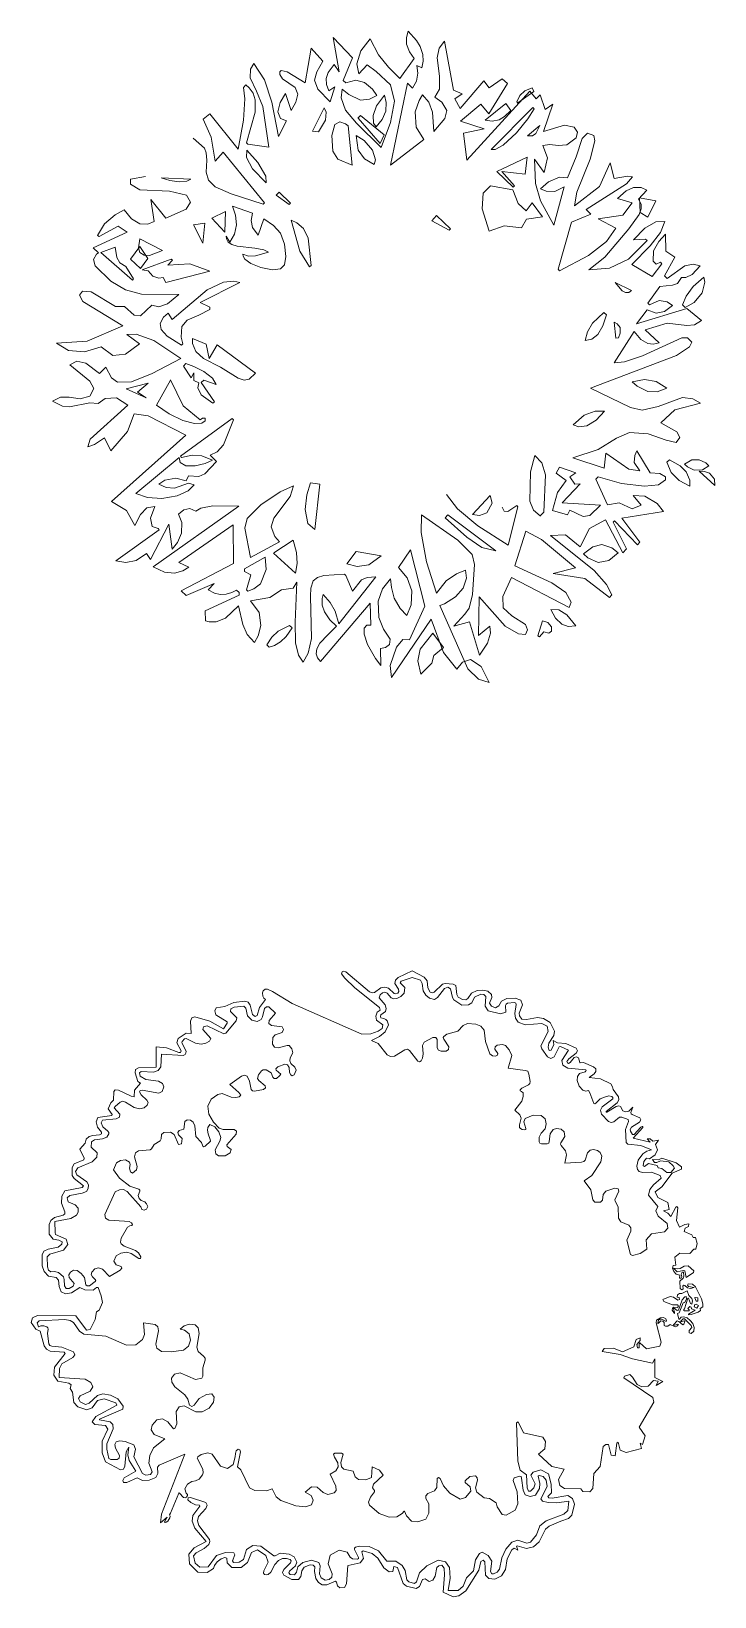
# Model space of a CAD drawing. Header units: millimetres. Extents: x -63086 to 144078, y -129912 to 13382.
# Drawn here: x 63594 to 64722, y -62175 to -59591 of the extents above; entities that cross this region are included whole.
import ezdxf

# ---------------------------------------------------------------- set-up
doc = ezdxf.new("R2010")
doc.units = ezdxf.units.MM
doc.layers.get('0').update_dxf_attribs({"lineweight": 0})
doc.layers.add('観葉植物', color=92, linetype='Continuous', lineweight=9)

# ---------------------------------------------------------------- blocks, each defined once
blk = doc.blocks.new('樹木平面（CAD素材.com）40fcbb52')
at = {"color": 0, "linetype": 'ByBlock', "lineweight": -2}
for points in [[(-314.4, 399.9), (-295.8, 383), (-293, 375.4), (-292.1, 363.7), (-293.1, 343.9), (-289.2, 330.6), (-278.3, 319.5), (-251.6, 307.9), (-198.9, 291), (-196.9, 293.1), (-264.8, 376.5), (-278.5, 361.8), (-285, 401.6), (-298.1, 431), (-286.9, 440), (-240.5, 381.4), (-231.5, 429.7), (-229.5, 464.6), (-231.7, 483.5), (-227.7, 487.7), (-222.2, 483), (-215.7, 473.9), (-212.3, 462.9), (-212.4, 442.5), (-226.7, 392.2), (-224.5, 390), (-189.9, 385.1), (-199.7, 452.1), (-210.2, 477.5), (-220.6, 499.2), (-219.7, 513.8), (-214.5, 523.2), (-197, 496.1), (-185, 459), (-173.8, 402.4), (-160.6, 428.6), (-170.2, 432.5), (-175, 443.1), (-170.8, 458.7), (-162.2, 473.7), (-153, 445.4), (-145, 459.1), (-141.6, 472.6), (-146, 483.2), (-167.4, 497.7), (-171.5, 505), (-171.8, 509.5), (-169.2, 511.4), (-159.6, 509.1), (-130, 491.2), (-119.6, 548.5), (-100.6, 526.7), (-110.7, 509.1), (-114.1, 495.6), (-108.7, 480.8), (-88.3, 459.8), (-80.8, 484.3), (-90.9, 478), (-94.7, 488.3), (-95.1, 498.3), (-91.8, 508.2), (-82, 521.1), (-73.6, 509.3), (-83.4, 565.8), (-51.5, 532.5), (-66.8, 495), (-62.7, 491.2), (-46.3, 495.3), (-31.9, 491.5), (-18.6, 480.4), (-11.2, 470.4), (-23.7, 464.1), (-38.4, 462.7), (-57.9, 471.9), (-68.5, 480.7), (-70.1, 466.4), (-63.2, 446), (-45.2, 424.7), (-4.3, 384.6), (11, 425.4), (17.8, 461.1), (10.9, 488), (-12.4, 509.7), (-27.2, 520.8), (-40.9, 506.2), (-44.3, 522.7), (-38.1, 543.9), (-22.5, 563.6), (-8.9, 537.4), (7.7, 516.7), (26.6, 498.2), (50.1, 531.5), (42.2, 542.2), (37.6, 554.9), (37.5, 566.1), (40.4, 576.1), (53.8, 561), (59.8, 550.9), (64.3, 537.7), (65, 527), (62.7, 515.6), (54.5, 519.5), (56.4, 506.8), (54.1, 493.7), (47.5, 482.5), (39.1, 490.4), (11.2, 355.2), (66.3, 397.5), (53.3, 418.2), (51.7, 443.4), (58.3, 461.7), (64.1, 471.3), (74.2, 459), (80.3, 442.9), (82.7, 410.8), (100.7, 432), (104, 445.4), (95.7, 459.1), (84.5, 467.4), (92, 480.5), (91.8, 502), (87.9, 532.4), (91.7, 548.4), (100.1, 559.8), (115, 479), (129.2, 473), (117.5, 464.6), (126.1, 448.7), (165.3, 494.6), (173.8, 482.7), (195.6, 497.6), (204.1, 489.9), (173.2, 439.9), (160.4, 455.7), (126.8, 428.1), (165.8, 415.2), (131.5, 407.9), (137, 363.4), (241, 477.3), (251.8, 464.9), (257.9, 471.3), (266.2, 447.2), (278.9, 455.7), (263.9, 410.7), (298.4, 421.4), (314.4, 417.8), (320, 409.8), (317.6, 400.1), (302.3, 388.5), (287.9, 387.5), (273.9, 389.3), (262.5, 387.8), (270.2, 367.1), (264.5, 343.2), (248.7, 365.1), (250.7, 325.2), (258.8, 296.4), (280.8, 256.2), (297.6, 319.2), (282.2, 311.7), (267.8, 312.4), (258.5, 316.3), (272, 327.9), (290.3, 335.4), (303.2, 334.3), (317.4, 368.8), (327.6, 399.3), (336, 407.8), (346.5, 404.4), (348.6, 395.4), (340.7, 365.1), (318.6, 310.8), (314.9, 288.1), (356, 320.1), (373.7, 358.8), (380.3, 333.3), (402, 337.3), (410.4, 335.7), (400.7, 324.6), (333.9, 282.1), (341.7, 274.3), (309.6, 261), (287.9, 183.7), (290.1, 180.8), (337.7, 205.9), (367.5, 229.1), (383.1, 251.5), (354.1, 266.5), (394.8, 272.8), (410.2, 292.8), (385.7, 300.1), (400.1, 313.1), (412, 318.4), (424.6, 318.2), (434.2, 314), (420.4, 299.2), (424.6, 291), (425, 283.2), (421.4, 273.9), (404.7, 250.1), (365, 203.6), (338.7, 182.5), (372.3, 185.5), (404.1, 200.3), (435, 230.8), (431.9, 233.2), (412.4, 231.8), (431, 251.3), (449, 261.8), (464.1, 262), (456.8, 244), (439.8, 222.1), (409.5, 191.2), (443.1, 171.4), (458.7, 192.4), (456.6, 195.1), (449.4, 192.1), (444.6, 197), (445.2, 214.1), (454.1, 229.3), (464.9, 241.6), (465.8, 213.5), (480.2, 203.3), (463.2, 172.4), (467.6, 168.4), (497.1, 189.2), (510.6, 191.9), (522, 189.2), (509, 175), (498.8, 169.6), (491.6, 169.6), (484.8, 159.8), (476.3, 157.1), (455.7, 155), (436.1, 127.6), (438.8, 124.6), (454.7, 131.6), (468, 129.7), (476.7, 123.5), (463.1, 113.8), (449.6, 111.2), (434.6, 116.2), (417, 93.6), (500, 118.6), (524.4, 98.7), (513, 91.7), (500.4, 90.5), (467.7, 94.7), (431.6, 83.7), (454.6, 62), (444.6, 59.6), (435.7, 60.9), (424.3, 67.6), (413.3, 80.9), (380.5, 29.1), (397.5, 30.9), (426.8, 40.5), (492.1, 70.3), (501.1, 70.3), (508.6, 63.3), (504.8, 55.4), (483.3, 41.2), (341.4, -13), (407.1, -44.7), (426.5, -49), (452.8, -43.1), (493.1, -28.3), (510.2, -30.3), (522.8, -37.6), (480.4, -48.7), (457.1, -70.2), (483.8, -85.1), (488.6, -94.4), (482.6, -102.5), (466.3, -98.5), (436.4, -88), (405.5, -85.9), (383.9, -95.3), (354.1, -114.2), (312, -127.7), (364, -144.7), (366.7, -120.1), (404.2, -146.6), (422.8, -149), (413.5, -135.5), (414.2, -124), (417.4, -116.3), (439.6, -152.3), (455.9, -153.4), (465.2, -159.1), (465.2, -164.2), (453.7, -172.3), (430.1, -174.7), (392.6, -170.3), (353.9, -159.2), (350, -163), (369.5, -205.5), (388.3, -202.3), (410.2, -212.2), (425, -206.1), (411.7, -189.7), (430.9, -191.2), (451.1, -203.4), (461.9, -216.3), (393.1, -227.5), (422.4, -266.8), (418.8, -271.4), (380.9, -231.7), (378.6, -234.2), (400.5, -277.9), (394.5, -284.6), (366.2, -230.2), (339.4, -244.4), (324.4, -274.7), (299.9, -254.8), (275.3, -255.9), (347.5, -313.7), (367.8, -337.1), (376.6, -354.1), (372.3, -358.4), (332.1, -326.7), (279.8, -318.7), (316.2, -309.3), (260.2, -262.3), (234.4, -248.9), (216.5, -306.3), (277.3, -334.2), (300.3, -350.1), (309.4, -366), (306.1, -374.9), (210.8, -325.3), (196.6, -356.9), (196.8, -375.1), (211.2, -388.7), (234.1, -403.1), (237.4, -411.9), (233.8, -419.1), (222.2, -418.4), (200.2, -405.8), (157.3, -357.2), (156.4, -420.9), (175, -405.5), (176.3, -417.1), (171.1, -433.7), (157.8, -453.2), (141.7, -398.7), (115.6, -405.7), (134, -385.8), (140.7, -376), (146.4, -353.5), (150, -303.9), (146, -287.4), (122.2, -263.7), (62.5, -222.1), (61.6, -251), (70.4, -299.4), (87.2, -351.4), (102.9, -331), (120.2, -319.1), (135, -313.3), (136.5, -326.4), (130.8, -342.9), (118.3, -357.2), (100.5, -368.6), (92.5, -371.6), (138.9, -475.9), (156.2, -492.8), (174, -498.4), (160.9, -471.9), (143.4, -460.4), (130.1, -465.1), (120.4, -476.4), (98.4, -448.9), (78.4, -394), (12.9, -490.3), (10.8, -470.5), (21.2, -440.4), (31.5, -427.5), (42.6, -428.2), (68, -372.4), (44.2, -279.6)], [(1, 470.8), (-12.2, 453.3), (-17.6, 437), (-16.9, 424.8), (-12.7, 418.6), (-2.7, 430.4), (3.2, 444.4), (4.1, 458.5), (1, 470.8)], [(221.5, 457.9), (247.4, 476.9), (245.1, 482.9), (232.6, 477.8), (224.6, 470.3), (219.4, 459.7), (221.5, 457.7)], [(201.3, 457.1), (209.8, 445.5), (199.1, 435.3), (190.5, 430.3), (178.7, 428), (167.4, 429.4), (201.2, 457)], [(177.2, 380.9), (246.1, 450.3), (248.4, 448.4), (238, 431.9), (219.1, 408.6), (196.8, 388), (184.1, 381.2), (177.2, 380.9)], [(-58.5, 420.1), (-51.9, 355.2), (-75.8, 365.1), (-83.9, 378.3), (-85.5, 404.3), (-80.6, 422.1), (-72.6, 427), (-63.3, 423.7), (-58.5, 420.1)], [(-42.6, 432.7), (-38.5, 437.1), (0.8, 405.1), (-5.9, 391.2), (-42.5, 432.7)], [(237.4, 403.5), (257.8, 420.6), (251, 407.3), (245.5, 403.4), (237.4, 403.4)], [(236.8, 368.5), (233.4, 340.1), (194.7, 344.6), (215.8, 321.2), (213.8, 318.9), (186.7, 344.8), (236.7, 368.6)], [(44.1, -279.7), (24.5, -308.9), (38.4, -325.8), (46.3, -347.5), (45, -370.2), (37.8, -387.8), (26.9, -376.3), (17.1, -359.3), (12.6, -341.8), (11.2, -327.6), (-2.1, -344.2), (-9.2, -364.5), (-8.1, -391.3), (-0.6, -410.5), (10.5, -426.9), (9.7, -435.9), (3, -440.9), (-5.2, -442.4), (-4.6, -470.7), (-13.8, -459.2), (-26.6, -435.7), (-32.3, -418.6), (-32.4, -408.7), (-28.2, -404), (-21.2, -404.1), (-22.3, -367.4), (-104.6, -463.8), (-109.4, -457.8), (-111.5, -451), (-110.5, -443), (-105.3, -433.7), (-92.5, -419.7), (-78, -405.8), (-89, -394.9), (-97.8, -382.2), (-101.4, -371.1), (-101.4, -359.8), (-100, -353.5), (-88.5, -366.3), (-80.3, -380.9), (-74, -401.5), (-13.2, -324.2), (-27.4, -325.2), (-36.5, -329.2), (-51.4, -347.8), (-62.5, -321.9), (-64.6, -319.8), (-98.8, -322.2), (-109.5, -325.4), (-116.4, -330.7), (-120.4, -342.7), (-120.7, -355.9), (-119.1, -425.8), (-124.7, -450.1), (-133.3, -464.9), (-140.7, -453.4), (-145.7, -433.1), (-146.4, -398.8), (-143.3, -332.8), (-149.6, -343), (-168.9, -345.4), (-187.9, -358.3), (-220, -363.8), (-205.7, -383.3), (-202.7, -404.7), (-207.1, -421.5), (-213.4, -432.8), (-225.2, -419.3), (-232.4, -403.1), (-239.9, -372.2), (-261.1, -392.3), (-276.4, -398.4), (-288.1, -398.4), (-294.3, -396.9), (-294.9, -380.5), (-238.7, -354.2), (-238.8, -350.1), (-243, -346.2), (-251, -350.2), (-260.2, -353), (-270, -353.4), (-279.3, -351.2), (-289.9, -345.7), (-280, -335.2), (-326.1, -355), (-334.6, -347.2), (-248, -302.3), (-248.6, -238.3), (-338.1, -300.4), (-321.8, -308.1), (-331.6, -314.4), (-345.6, -318), (-361.8, -316.6), (-380.8, -307.9), (-239.4, -207.5), (-282.4, -206.8), (-301.9, -211.1), (-310.1, -216), (-320.1, -211.6), (-330, -213.7), (-338.8, -220.9), (-333.4, -234.3), (-333.9, -252.1), (-340.7, -267.7), (-349.1, -278.7), (-354.5, -237.5), (-385.2, -295.8), (-391.7, -285.9), (-408.4, -297.4), (-425.5, -300.8), (-442.1, -297.8), (-370.7, -246.4), (-372.6, -244.4), (-382.5, -241.3), (-384.8, -227.5), (-377.9, -207.9), (-391, -210.5), (-401.3, -221.4), (-411, -239.6), (-424.4, -214.8), (-449.4, -200), (-326.5, -90.5), (-388.8, -58.6), (-412, -55), (-422.8, -84.2), (-450.4, -116.4), (-461, -94.6), (-477.5, -105.6), (-488.5, -109.9), (-484.4, -96.8), (-422.3, -40.6), (-441, -28.9), (-460.1, -30), (-471.6, -38.3), (-485.4, -37), (-518.6, -43.7), (-530.3, -42.7), (-547, -34.3), (-533.3, -27.6), (-519.4, -27.8), (-500.9, -30.3), (-485, -25.8), (-478.6, -13.3), (-484.9, -1.5), (-518.2, 25.5), (-506.8, 31.8), (-491.8, 28.5), (-469, 11.3), (-458.5, 21.6), (-449.5, 4.1), (-439.4, -3.1), (-416.6, -2.4), (-382.4, 11.4), (-334.7, 36.2), (-379.7, 65.6), (-408.4, 76.1), (-424, 75.8), (-403, 60.4), (-426.1, 43.3), (-447.4, 40.9), (-466.6, 55.6), (-493.7, 46.9), (-520.4, 49.4), (-539.9, 61.7), (-489.5, 64.7), (-430.4, 89.8), (-496.7, 130.2), (-502.1, 140.8), (-497, 147.1), (-482.9, 145.9), (-442.7, 122.1), (-428, 122.2), (-412.1, 107.8), (-401.5, 106.3), (-382.6, 123.9), (-371.2, 121.6), (-356.9, 126.1), (-338.4, 141.7), (-399.8, 142.4), (-426.4, 149.3), (-450.4, 163.7), (-476.2, 189.1), (-479, 199.6), (-473.9, 208.1), (-471.1, 210.6), (-479.7, 218.8), (-423.6, 244.6), (-438.3, 254.8), (-469.7, 237.3), (-472.4, 239.2), (-460.8, 258.6), (-443.1, 273.2), (-428.5, 281.4), (-416.4, 266.7), (-402.8, 258.3), (-389.2, 258.1), (-379.2, 262.5), (-384.5, 298.3), (-359.7, 267.9), (-326.2, 282.8), (-318.8, 294.3), (-325.7, 305.8), (-353.9, 312.1), (-402.7, 314.5), (-418.2, 324), (-418, 332.1), (-393.5, 336.4)], [(244.7, 292.9), (261.8, 270.2), (235.7, 266.1), (227.2, 251.9), (198.6, 254.9), (174.1, 246.5), (162.6, 283), (164.2, 309.1), (176.1, 321), (213.2, 314.7), (221.8, 292), (234.8, 280.1), (244.8, 292.8)], [(448.8, 296.1), (422.3, 301.4), (423.3, 276.9), (435.7, 269.2), (449, 296.1)], [(-401.4, 184.8), (-389.5, 201.3), (-402.6, 220.9), (-417.9, 200.3), (-401.4, 184.8)], [(-287.1, 180.2), (-359.5, 161.3), (-364.2, 169.6), (-371.4, 168.5), (-381.2, 171.9), (-388.9, 180.8), (-399, 182.6), (-350.8, 200.3), (-348.7, 198.5), (-356.5, 190.1), (-320, 192.6), (-287.1, 180.2)], [(-288.3, 35.9), (-275.2, 58.9), (-211.6, 11.8), (-222.1, 1.8), (-230.6, 0.3), (-240.5, 3.9), (-269.2, 21.6), (-297.5, 36.4), (-310.2, 47.8), (-315.8, 61.1), (-315.8, 69.4), (-293.3, 59.8), (-288.3, 35.9)], [(-352.2, 0.6), (-375.3, -40.8), (-354.3, -55.2), (-331.9, -66.2), (-312.2, -71.4), (-300.1, -70.7), (-294.7, -66.9), (-294.8, -62.2), (-299, -62.4), (-303.1, -64.9), (-331.3, -42), (-352.2, 0.7)], [(-409, -186.4), (-337.8, -127.2), (-336, -135.4), (-326.8, -140.8), (-311.3, -140.9), (-294.9, -136.9), (-282.7, -131.6), (-300.1, -124.7), (-316, -123.6), (-333.8, -127.2), (-335.7, -124.9), (-250, -62.9), (-247.9, -65.1), (-264.7, -106.5), (-275.2, -117.9), (-286.5, -123.5), (-276.1, -133.7), (-295.5, -154.3), (-305.5, -158.6), (-322.5, -157.4), (-326.1, -165.7), (-343.3, -161.2), (-361.3, -164.6), (-371.2, -171), (-359, -177), (-345.4, -177.8), (-322.2, -169.4), (-312.9, -172.3), (-323, -182.3), (-341, -190.6), (-366.3, -194.7), (-389.7, -193.1), (-409.2, -186.6)], [(257.8, -223.8), (264.1, -217.4), (267.1, -155.7), (261, -136.2), (249.1, -123.9), (242.4, -150.9), (241.3, -199.1), (247, -214.4), (258.1, -223.6)], [(520.6, -149.6), (546.2, -173.6), (545.8, -163), (537.6, -153.3), (529.4, -150.3), (520.8, -149.8)], [(195.6, -209), (198.5, -216), (204.7, -216.6), (219.4, -206.4), (221.2, -208.6), (205.5, -272.1), (155.3, -239.9), (121.6, -211.7), (103.3, -188.1)], [(-181.7, -284.8), (-149.7, -263.6), (-144.2, -284), (-143, -302.3), (-145.9, -318.3), (-181.8, -285.1)], [(-230, -311), (-195.8, -291.8), (-194.2, -312), (-203.5, -335.5), (-214.7, -344.1), (-224.3, -347.7), (-226.7, -345.7), (-219.6, -320.9), (-229.7, -315.2), (-229.9, -311.1)], [(-155.5, -404.3), (-151.2, -408.3), (-161, -422.7), (-170.7, -431.6), (-180.6, -437.3), (-189, -440.2), (-193.2, -436.2), (-184.9, -423.8), (-174.1, -413.8), (-155.5, -404.4)]]:
    blk.add_lwpolyline(points, dxfattribs=at)
for points in [[(-107.5, 410.1), (-96.1, 429.5), (-95.1, 442.7), (-98.2, 449.7), (-117.6, 411.6)], [(-42, 380.2), (-31.7, 365.6), (-16.1, 356.2), (-13.9, 364.1), (-18.5, 380), (-32.2, 396.1), (-45.6, 404.3)], [(-226.6, 367.8), (-216.7, 349.1), (-194.2, 325.9), (-194.7, 337.1), (-208.1, 359.8), (-225.9, 379.7)], [(-318.2, 332.2), (-324.9, 329), (-337.8, 327.7), (-353.2, 329.9), (-367.5, 334.5)], [(-172.6, 310.5), (-154, 292.5), (-156.1, 290.5), (-177.4, 305.7)], [(-216.7, 276.1), (-219.1, 263.8), (-216.7, 252.1), (-207.5, 239.8), (-198, 266.6), (-182.2, 255.6), (-170.4, 242.8), (-163.7, 225.1), (-161.6, 204.7), (-163.7, 190.8), (-170.7, 184), (-183.5, 182.7), (-203, 186.1), (-219.5, 192.8), (-229.4, 200.3), (-232.3, 205.1), (-232.7, 208.6), (-223.2, 205.2), (-211.5, 205.5), (-190.1, 211.8), (-197.7, 215.4), (-212.8, 218.3), (-242.2, 221.3), (-250.7, 224.1), (-256.8, 228.1), (-259.5, 233.5), (-260.2, 238.2), (-253.9, 228.2), (-246.6, 241.4), (-243.3, 256.5), (-244.7, 272.6), (-249.7, 287.4)], [(-295.5, 259.5), (-298.6, 226.6), (-313.9, 256.7)], [(-261.3, 278.8), (-262.5, 244.4), (-283.7, 268)], [(-138.8, 213.5), (-122.5, 187.7), (-120.1, 189.4), (-124.7, 234.8), (-132.4, 250.5), (-143.6, 260.3), (-153, 264.2)], [(79.3, 263.1), (108, 247.8), (110, 250.3), (87.1, 271.9)], [(-365.3, 214.3), (-386.7, 206.3), (-395.6, 206.5), (-402.5, 211.2), (-404.7, 218.8), (-402.7, 233.4)], [(-443.1, 219.7), (-440.8, 203), (-435.6, 193.9), (-425.9, 188), (-412.9, 167.7), (-414.6, 165.5), (-467.2, 210.9)], [(-303.2, 128.8), (-287, 121.1), (-286.9, 116.9), (-305, 107.5), (-324.3, 99.3), (-333.5, 88.7), (-334.4, 71.2), (-331.8, 60.5), (-333.7, 58.3), (-357.6, 73.1), (-367.5, 83.8), (-369.1, 94.1), (-363.3, 104.1), (-355.8, 110.7), (-349.4, 100.6), (-291.6, 149.3), (-264.7, 161.9), (-247.6, 163.7), (-237.5, 161.3)], [(409.1, 148.2), (404.2, 145.2), (398.7, 144.8), (393.6, 147.8), (382, 161.6)], [(497.5, 120.4), (512.2, 128.7), (525.3, 144.4), (530.1, 162), (528.5, 170.6), (510.5, 155), (499.2, 139), (493.3, 124.6)], [(367.5, 108.1), (361.6, 89.8), (353.2, 75.8), (343.3, 68.3), (332.3, 65.9), (336.4, 80.4), (344.5, 94.6), (363.2, 112)], [(383, 69.9), (387.2, 70), (390.3, 78.2), (389.9, 87.2), (385.4, 93.1), (380.1, 96.2)], [(-276.6, -6.9), (-282.5, 3.6), (-297.1, 14.9), (-313.3, 23.2), (-326.5, 28.1), (-330.5, 23.7), (-317.7, 4.3), (-313.7, 12.3), (-313.5, 0.1), (-305, -3.9), (-306.7, -12.3), (-301.3, -23.8), (-281.9, -37.8), (-279.4, -35.5), (-301.6, -3.7), (-297.2, 0.5)], [(430.1, 1.6), (449.4, -1.7), (467.1, -13), (451.1, -19.1), (435.8, -18.3), (418.4, -9.6), (410, -2.6)], [(-389.1, -4.6), (-406.6, -19.5), (-392, -29), (-425.2, -14)], [(349, -50.9), (331, -57.2), (312.5, -73.1), (322, -76.4), (335.2, -75.1), (350.4, -65.6), (364.5, -51)], [(357.7, -206.1), (340, -222.7), (329.1, -224.7), (306.9, -213.9), (303.1, -221.9), (278.4, -214.7), (286.8, -184.9), (301.2, -165), (284.5, -153.3), (290.3, -143), (317.2, -152.5), (307, -159.1), (315.6, -171), (324.4, -170.6), (294.2, -201.9)], [(489.1, -141), (499, -151.1), (505.3, -164.5), (505.4, -174.8), (487.4, -165.2), (474.5, -151.9), (467.3, -135.2), (471.5, -131)], [(508.4, -131.2), (520.6, -131.2), (531.5, -136.2), (536.7, -141), (526, -147.5), (512.3, -147.9), (501.1, -142.5), (496.1, -138.2)], [(-220.1, -292.4), (-229.3, -243.9), (-225.7, -227.7), (-203, -205.1), (-170.8, -184.1), (-149, -173.8), (-154.4, -191.5), (-181.7, -227.1), (-185.8, -241.7), (-179.9, -257.6), (-172.3, -266.3)], [(-105.4, -171.4), (-113.6, -246.1), (-125.3, -235.9), (-130, -213.2), (-126.8, -188.8), (-120.8, -169)], [(175.8, -189.7), (178.7, -202.7), (170.2, -218.3), (158, -223), (146.3, -221.2)], [(106, -221.9), (185, -281.3), (162.1, -275.9), (137.1, -258.8), (101.3, -226.8)], [(-60.8, -303), (-44.1, -307.1), (-24.7, -304.2), (-4.5, -289.6), (-45.4, -282.3)], [(344.9, -274.7), (359.8, -270.8), (376.3, -276.5), (386.8, -284.7), (371.4, -297.1), (354, -300.6), (336.9, -292.8), (329.8, -286.5)], [(283.7, -392.4), (293.7, -402.1), (304.4, -406.3), (316.8, -405), (302.4, -387.1), (288.9, -378.9), (275.6, -378)], [(270.9, -399.8), (276.8, -406.8), (277.1, -414.1), (272.6, -417.4), (264.4, -415.1), (256.9, -423.3), (254.4, -421.3), (261.9, -396.8)], [(98.5, -440.9), (82.5, -453.8), (79.4, -466.7), (61, -484.8), (56.1, -462.6), (60.2, -443.4), (80.8, -417)]]:
    blk.add_lwpolyline(points, close=True, dxfattribs=at)
blk = doc.blocks.new('樹木平面（CAD素材.com）2528125b')
at = {"color": 0, "linetype": 'ByBlock', "lineweight": -2}
for points in [[(-79, -325), (-78.6, -331.8), (-81.6, -336.1), (-92.1, -338.5), (-100.1, -335.3), (-109.7, -326.5), (-119.5, -325.9), (-129.6, -334.6), (-119.6, -340.4), (-116.5, -348), (-119.1, -355.6), (-129.4, -359.1), (-145.3, -357.2), (-169.7, -348.3), (-177.7, -342.3), (-184.2, -329.3), (-193.8, -332.7), (-212.7, -332.1), (-221.6, -327.8), (-236.1, -298), (-241.6, -293), (-236.7, -268.2), (-237.7, -264.9), (-240.3, -264.1), (-243.6, -266.5), (-244.9, -270.9), (-245, -276.4), (-248.3, -289.1), (-257.8, -295.5), (-269.4, -292), (-283.2, -271.9), (-290.6, -269.8), (-301.6, -272.5), (-307, -276.5), (-308, -278.7), (-298.9, -297.1), (-298, -302.7), (-299.2, -306.1), (-304.5, -313.2), (-310.8, -316.2), (-316.6, -317.1), (-324, -321.8), (-328.2, -329.1), (-326.2, -336.5), (-324, -338.6), (-323.7, -340.4), (-325.4, -342.9), (-328, -344.2), (-330.5, -343.4), (-336.9, -336.3), (-337.9, -336.1), (-338.5, -336.6), (-351.9, -369.5), (-353.6, -372.4), (-352.6, -374.3), (-353.2, -377.1), (-356.4, -382.4), (-359, -384.6), (-360.6, -385.1), (-361.6, -384.6), (-361.8, -383.7), (-357.5, -376.2), (-368.6, -385.2), (-367.1, -371.2), (-328.3, -272.1), (-370.6, -290), (-373.3, -293.5), (-372.9, -304.1), (-376.3, -310.4), (-387.1, -314.9), (-398.1, -315.3), (-407, -311.2), (-424.3, -318.8), (-429.6, -319.1), (-430.8, -315.8), (-428.6, -311.4), (-409, -300.2), (-420.4, -282.8), (-422.2, -273.4), (-420.9, -260.3), (-425.2, -268.4), (-427.3, -291.7), (-429.8, -297), (-434.6, -298), (-459.3, -284.8), (-464.8, -269.7), (-464.6, -250.7), (-455.2, -230.8), (-459.4, -224.7), (-476.8, -223.2), (-481.1, -218.8), (-475.1, -210.2), (-440.7, -191.4), (-442.2, -187.2), (-461.6, -180.8), (-472.5, -183.8), (-481.5, -195.6), (-490.1, -199), (-504.7, -194.2), (-511.6, -186.6), (-513.9, -169.7), (-517.6, -163.7), (-516.2, -157.5), (-519.7, -154.7), (-537.8, -151.5), (-544.4, -141.8), (-543.2, -128.4), (-526, -106), (-527.6, -103.9), (-550.4, -101.9), (-556.9, -99), (-560.7, -93.1), (-566.9, -69.1), (-574.4, -66), (-581.7, -54.6), (-579.8, -47), (-571.5, -43.3), (-508.5, -43.8), (-490.5, -67.2), (-484.6, -66.6), (-476.4, -49.7), (-474.1, -37.3), (-469.9, -34.7), (-464.4, -22), (-466.2, -10.9), (-471.6, 2.8), (-473.9, 3.1), (-479.8, -1.3), (-493.4, -1.1), (-501.7, 2.7), (-515.5, -6.1), (-525.3, -7.3), (-532.3, -4.4), (-535.5, 4.6), (-536.9, 15.2), (-540.8, 19.3), (-553.3, 21.7), (-560.6, 29.1), (-563.7, 38.7), (-563.7, 56.7), (-560.9, 63.1), (-554.1, 66.4), (-537.6, 69.5), (-531.1, 74.4), (-531, 78.2), (-536.1, 81), (-545.6, 82.6), (-552.1, 90.9), (-552.2, 107.1), (-549.3, 113.8), (-543.3, 118.5), (-529.3, 122.6), (-526.4, 124.6), (-526.2, 128), (-531.8, 142.2), (-531.1, 153.5), (-526.5, 162.3), (-498, 167.8), (-495.6, 170.5), (-511.2, 183), (-514.5, 188), (-514.3, 201.2), (-510.8, 206.9), (-494.9, 213.8), (-494.6, 216.6), (-501.8, 231.2), (-493, 240.9), (-491.3, 248), (-486.3, 252.2), (-480.4, 254), (-469.1, 254.7), (-465.9, 256.4), (-466.1, 259.2), (-472.3, 267.7), (-474.7, 276.6), (-471.7, 283.4), (-448.6, 286.7), (-448.3, 288.6), (-454.6, 297.7), (-450.3, 307.8), (-445.9, 312.3), (-445.6, 326.6), (-443.2, 329), (-437.7, 328.5), (-417, 318.8), (-412.1, 317.8), (-411.2, 328.6), (-401.7, 340.1), (-405.7, 343), (-410.5, 357), (-409.9, 362.6), (-404.8, 365.7), (-375.7, 366.6), (-375.7, 399.9), (-358.7, 398.3), (-338.5, 390.7), (-335.4, 390.9), (-334.6, 393.5), (-341.4, 406.8), (-339.3, 414.1), (-326.1, 422.9), (-318, 422.1), (-319, 442.6), (-316.6, 448.1), (-311.6, 449.8), (-286.9, 442.3), (-264.4, 429.8), (-258.4, 439.1), (-258.7, 441.6), (-277.1, 453.2), (-278.9, 459.3), (-276.6, 464.5), (-262.1, 466.9), (-247.7, 473.1), (-229.5, 475.4), (-223.8, 473.6), (-220.5, 469.1), (-216.5, 453.6), (-212.5, 450.2), (-209, 451.7), (-205.1, 465.1), (-195, 478.5), (-198.1, 480.2), (-199.8, 483.6), (-200.2, 489.1), (-199.2, 492.6), (-195.9, 495.1), (-191.9, 495.4), (-183.7, 491.5), (-151.4, 471.5), (-36.2, 420.9), (-21.5, 421.4), (-9.1, 425.8), (-2.6, 430.2), (-1.4, 436.5), (-12, 444.4), (-13.3, 450.6), (-11.1, 457.4), (-6, 460.5), (-7.1, 465.3), (-48, 497.7), (-64.5, 513.4), (-69.5, 520.8), (-68.8, 524.1), (-66.2, 525.1), (-62.4, 523.8), (-23.6, 491), (-19.1, 489), (-15.3, 489.7), (-4.8, 497.4), (1.9, 498.8), (7.7, 497.2), (17.2, 488.2), (19.5, 487.5), (23, 488.7), (24.7, 491.4), (24.2, 495.3), (18.5, 504.7), (19.1, 509.9), (23.8, 514.7), (47, 525.3), (66.6, 515.3), (71.4, 509), (72.8, 497.5), (76.5, 490.3), (79.8, 489), (83, 490.3), (96.9, 503.6), (101.6, 504.6), (114.8, 503.6), (118.9, 501.3), (120.6, 486.7), (123, 482.3), (129.8, 478.4), (135.3, 477.5), (138.6, 479.7), (145, 488.7), (154, 492.9), (163, 493.8), (171.8, 491.9), (177.8, 486.3), (178.3, 481.3), (174.6, 472.4), (177.7, 467), (184.3, 464.7), (189.8, 467.6), (194.4, 475.6), (202.9, 479.9), (217, 480.6), (226.2, 477.2), (229.2, 469.7), (223.2, 455.5)], [(-452.7, 21), (-435.3, 31.6), (-432.5, 35.1), (-433.4, 37.5), (-441.9, 40.2), (-445.4, 46.2), (-441.4, 55.1), (-433.9, 59.8), (-424.1, 61.1), (-417.1, 59.1), (-404.5, 50.9), (-401.7, 51), (-400.9, 53.3), (-405, 60.1), (-409.5, 63.9), (-428.7, 71.2), (-433.2, 74.8), (-434.3, 77.6), (-433.5, 84.3), (-423.2, 102.4), (-418.9, 104.5), (-415.9, 105.3), (-414.9, 107.2), (-416.6, 109.9), (-420.2, 111.7), (-427.7, 112.7), (-454, 113.9), (-459.5, 117.5), (-460.2, 123.6), (-443.3, 160.6), (-436.1, 164.3), (-429.7, 164.6), (-423.3, 161.2), (-400.9, 136.3), (-399.2, 131.8), (-395.2, 130.7), (-391.7, 132), (-389.6, 136.4), (-391.4, 141.3), (-394.3, 144.2), (-400.5, 146.3), (-403.8, 149.7), (-405.2, 154.7), (-402.4, 162.1), (-402.6, 163.8), (-404.3, 165), (-418.9, 170.3), (-435.9, 183.6), (-445.9, 197.2), (-441, 208.8), (-434.3, 212.8), (-426, 213.5), (-419.8, 209.9), (-418.5, 205.9), (-419.8, 199.9), (-418, 194), (-414.9, 191.6), (-407.9, 197.2), (-407.2, 202.8), (-411.4, 218.6), (-409.9, 225.2), (-404.7, 228.7), (-385.7, 229.9), (-383.3, 231.7), (-379, 239.1), (-369.2, 244.9), (-367.6, 248.5), (-366.9, 255.2), (-363, 258.8), (-352.2, 259.3), (-346.2, 255.4), (-338.9, 239.2), (-333.7, 240), (-332.5, 248.9), (-338.6, 255), (-339.8, 258.7), (-337.9, 261.8), (-330.1, 264.4), (-328.5, 276.9), (-324.5, 279.6), (-318.8, 279.2), (-314.8, 276), (-311.9, 269.7), (-310.1, 252.1), (-301.1, 242), (-298.5, 236.3), (-297.2, 235.2), (-294.9, 236), (-286, 244.6), (-286.3, 247.4), (-289.9, 256.3), (-290.9, 262.4), (-290.2, 267.2), (-286.9, 271.9), (-278.9, 268.1), (-272.3, 259.9), (-268.7, 250.5), (-270.3, 244.5), (-278, 229.9), (-277.1, 223.4), (-272.5, 220.5), (-261.7, 220), (-253.5, 225.3), (-251.8, 230.5), (-258.3, 235.4), (-258.8, 238.5), (-243.6, 256), (-243.1, 260.8), (-247.1, 263.6), (-265.3, 263.8), (-271.7, 266.1), (-280.8, 275.7), (-288.7, 289.2), (-290.5, 302.3), (-284.9, 313.9), (-273.8, 321.5), (-266.9, 322.9), (-251.9, 317), (-244.2, 316.4), (-238.4, 317.7), (-236.1, 320.6), (-239, 324.6), (-254.1, 338), (-235, 351.8), (-229.9, 353.6), (-225.6, 351.6), (-221.7, 343.5), (-218.8, 330), (-216.8, 327.5), (-213.6, 326.9), (-198.4, 329.7), (-195.3, 332.3), (-195.7, 335.8), (-206.3, 344.4), (-208.2, 348), (-206.8, 353.8), (-201.8, 360.5), (-199, 362.1), (-194, 362.2), (-185.8, 357.4), (-183.3, 350), (-180.8, 347.8), (-177.1, 348), (-172, 352.1), (-170.1, 355.1), (-177.6, 361.4), (-178.1, 363.9), (-174.7, 367.1), (-163.2, 371.5), (-158.8, 370.3), (-156.4, 366.3), (-155.5, 357.6), (-153.6, 353.8), (-151.4, 352.4), (-147.9, 354), (-144.6, 361.9), (-146.7, 366.8), (-153.3, 372.8), (-155.3, 377.3), (-154.7, 382), (-150.2, 390.2), (-152, 396.7), (-156.3, 402.1), (-159.3, 402.2), (-174.4, 398.5), (-180.3, 399.6), (-183.4, 404.5), (-183, 415.5), (-179, 419.9), (-167.7, 423.7), (-165.5, 428.6), (-167.8, 433.2), (-185.5, 435.5), (-189.5, 438.7), (-189.2, 443.8), (-178.6, 455.9), (-189.8, 465.9), (-193.7, 466.3), (-196.8, 463.5), (-200, 449.8), (-202.3, 445.1), (-209, 441.9), (-217.8, 444.2), (-225.1, 451.3), (-227.8, 463.9), (-231.2, 467.1), (-247, 465.8), (-252.6, 462.7), (-252.9, 458.7), (-242.4, 448.2), (-243.6, 442.8), (-260.5, 422.9), (-264.2, 421.4), (-291.6, 434.9), (-297.4, 433.2), (-298.6, 429), (-285.5, 413.9), (-287.7, 409.5), (-293.5, 406), (-301.2, 404.6), (-310.7, 406.1), (-326.4, 413.9), (-328.9, 413.3), (-332.8, 408.8), (-333.2, 406.6), (-325.9, 393.1), (-326.6, 389.7), (-327.6, 387.7), (-331.2, 386), (-367.1, 388.2), (-367.9, 367.2), (-372.2, 361.1), (-380, 358.3), (-400.5, 359.7), (-403.1, 357.3), (-401.8, 352), (-392.5, 346.3), (-372, 343.6), (-365.2, 339.8), (-363.1, 334), (-365.5, 326.6), (-371.4, 323.6), (-399, 328.6), (-402.2, 327.9), (-403.2, 326), (-400.2, 320.7), (-391.2, 312.2), (-388.8, 308.4), (-390.5, 304.1), (-395.7, 299.6), (-403.3, 298), (-412, 299.9), (-426.1, 309.1), (-430.5, 310.3), (-434.9, 308.8), (-443.5, 301.9), (-445.1, 299.2), (-435.4, 288.9), (-435.9, 284.3), (-441.5, 281.1), (-464, 279.1), (-466.5, 274.8), (-463.6, 268.2), (-455.3, 260.8), (-453.9, 258.6), (-454, 256.4), (-457.2, 251.1), (-464.3, 248.1), (-477.5, 246.9), (-482.3, 243.6), (-483.2, 234.6), (-473.1, 225), (-473.6, 218.1), (-481.3, 210.6), (-505.1, 200.3), (-508.6, 194.3), (-506.4, 189.1), (-490.3, 177.5), (-487.5, 172.3), (-487.9, 166.6), (-490.9, 161.5), (-497.9, 158.7), (-518.3, 154.7), (-522.3, 150.8), (-521, 144.5), (-509.1, 139.3), (-504.5, 133.8), (-504.5, 127.4), (-507.4, 122.3), (-516.3, 117), (-542.8, 111.7), (-542.6, 93.7), (-541.6, 90.5), (-524.2, 82.7), (-521.4, 74), (-528.6, 64.8), (-551.4, 58.2), (-555.6, 53.4), (-555.1, 37.2), (-553.1, 31.6), (-549.7, 28.7), (-543.3, 29.1), (-536.6, 27.5), (-528.8, 20.7), (-527.4, 15.9), (-526.8, 5.8), (-524.3, 1.4), (-519.2, 1.2), (-512.8, 5), (-511.1, 9.5), (-519.1, 19.2), (-519.8, 24.1), (-517.2, 28.5), (-511.9, 31.4), (-505.9, 31), (-499.4, 26.1), (-494.2, 19.3), (-491.7, 7.6), (-489.4, 5.5), (-485.6, 5.9), (-476.4, 12.9), (-475.5, 14.7), (-476.1, 16.4), (-481, 20.5), (-482.8, 24.4), (-481.6, 28.2), (-476.8, 33.7), (-470.7, 35.3), (-464.2, 33.3), (-452.7, 21)], [(223.2, 455.6), (224, 451.1), (228, 445.7), (235.5, 445.5), (253.7, 448.3), (263.8, 447), (274.4, 440.3), (281.8, 426.2), (280.9, 418.8), (272.7, 406.3), (271.1, 399.5), (273.1, 394.2), (276.3, 394.5), (280.9, 404.1), (279.6, 410.4), (286.5, 406.9), (300.3, 405.9), (317.6, 397.8), (319.9, 393.5), (317.3, 389.5), (305.2, 380.5), (302.4, 376.2), (303.1, 373.5), (304.9, 372.6), (307.4, 374.3), (314.1, 382.4), (318.2, 383.8), (321.3, 382), (323.4, 374.3), (324.1, 373.7), (329.4, 374.3), (346, 367.4), (350, 363.7), (349.8, 359.6), (347, 355.8), (339.2, 349.4), (357.8, 347.6), (375, 339.1), (377.4, 334.2), (378.5, 329.9), (387.6, 317.4), (388.2, 312.6), (385, 307.5), (367, 293.4), (366.9, 292.5), (368, 292.2), (383.6, 301.7), (387.8, 303), (390.5, 301.7), (394.7, 294.5), (398.9, 292.9), (404.2, 293.8), (411.2, 300.6), (407.9, 292), (408.3, 289.7), (410.2, 288.3), (422.5, 283.1), (424.3, 279.7), (422.2, 275.9), (408.9, 267.4), (406.8, 263.8), (407.1, 260.9), (410.6, 255.5), (413.1, 255.7), (424.4, 267.3), (426.4, 268.5), (427.6, 268.5), (427.6, 267.2), (411.6, 249.2), (439.9, 243), (434.9, 248.5), (439.6, 248.2), (444.1, 244.2), (453.3, 245.9), (448.4, 239.2), (452, 230.3), (448.2, 221.8), (438.8, 215.2), (433.7, 216.2), (429.4, 211.1), (428, 203.5), (430.2, 202.9), (437.2, 207.4), (451.3, 204.3), (453, 200.7), (459.1, 199.6), (467.4, 192.7), (473.6, 192.8), (479.7, 200.1), (477.7, 204), (470.3, 210.3), (456.5, 212), (450.6, 209), (447, 209.5), (443.5, 214.3), (453.6, 213.5), (459.2, 216.4), (482.7, 208.8), (491.4, 202), (491.5, 198), (476.1, 191.5), (458.8, 168.9), (448.1, 161.1), (452.4, 151.6), (469, 143.1), (471.2, 131.7), (461.5, 129.7), (468.6, 125.9), (473.7, 120.2), (481.9, 135.3), (483.6, 136.4), (485.1, 134.3), (483.4, 113.4), (487.9, 102.6), (496.8, 106.9), (503.4, 107.9), (503.2, 103.6), (497.4, 100.9), (496, 95.5), (508.3, 89.8), (510.5, 85.4)], [(526.4, -28.9), (526.8, -23.9), (524.2, -15.6), (514.4, 4.2), (509.8, 8.5), (502.5, 8.9), (501.1, 6.7), (502.7, 4.5), (512.2, 2.8), (506.3, 1.3), (501.3, 2.5), (497, 6.1), (494.7, 6.7), (493.6, 5.3), (494.4, 1), (491.8, -0.9), (489, 1.2), (488.5, 13.6), (493.9, 18.5), (495.5, 21.9), (494.8, 28), (492.4, 28.5), (490.6, 24.8), (491.9, 20.6), (490.9, 18.4), (488.2, 18.6), (488.4, 23.4), (482.7, 25.2), (478.6, 29.4), (476.8, 34.7), (477.4, 39.3), (481.9, 39.8), (480.5, 53.2), (488.8, 59.6), (505.1, 59.2), (511.5, 66.1), (514.8, 66), (517.1, 75.8), (514.7, 85.3), (510.4, 85.4)], [(-58.8, -455.9), (-38.8, -451.3), (-33.3, -444.2), (-36.1, -433.5), (-34.2, -431.7), (-19, -436), (-9.9, -443.8), (0.3, -459.9), (9, -466.1), (15, -465.8), (16.6, -457.6), (22.7, -459.2), (31.9, -485.4), (37.7, -489.7), (53.3, -493.6), (59, -490.7), (64.1, -478.7), (68.2, -477.9), (74.8, -482.2), (81.1, -479.8), (85.1, -473.7), (87.8, -459.3), (90.8, -456.4), (96, -455.5), (99.8, -460.3), (100.2, -471.1), (97.8, -499.6), (114.5, -507.3), (123.8, -505.9), (135.6, -497.6), (157.1, -463.5), (160.4, -449.5), (164, -447.1), (167, -449.8), (167.8, -471.9), (173.5, -477.5), (183.1, -478.4), (194.4, -472.9), (200.7, -462.7), (203.5, -444.6), (211.5, -429.9), (215.4, -427.4), (221.4, -430.7), (219, -424), (220.4, -423.2), (235.3, -428), (247.2, -425), (256.3, -416.9), (266.8, -396), (272.9, -390.7), (292.1, -382.8), (305.1, -378.5), (310.5, -372.7), (314.7, -354.6), (311.5, -345), (304, -340.5), (278.1, -344.5), (272.3, -344), (270.7, -341.7), (276.7, -336.1), (276.3, -321.4), (271.7, -304.5), (259.1, -298), (246.7, -301.7), (242.7, -306.8), (249.6, -321.3), (247.4, -327.4), (242.4, -333.4), (239.1, -333.2), (236.6, -327.4), (235.4, -306.4), (225.2, -298.5), (221.5, -283.8), (219.1, -220.4), (221.8, -218.9), (230.7, -236.7), (262.3, -243.9), (266.9, -251.2), (265.7, -263.3), (255.5, -272.3), (277.2, -292.3), (297.6, -297), (288.4, -313.9), (290.5, -323.8), (298.4, -329), (325.1, -329.3), (328.4, -333.5), (340.1, -334.3), (344.9, -329), (346.7, -303.8), (356.9, -292.6), (362.1, -259.7), (366.5, -256.2), (370.9, -256.2), (375.3, -273.5), (381.9, -274.8), (384.4, -253.8), (386.6, -252.2), (390.4, -265.6), (400, -269.1), (425.1, -262.6), (423, -254.1), (426.9, -256.2), (431.3, -241.9), (421.7, -227.3), (445.7, -186.5), (444.1, -178.5), (396, -146.1), (397.2, -143.4), (406.1, -140.6), (410.5, -144.9), (418.2, -157.1), (426, -161), (436.2, -160), (445.3, -150.4), (453, -151.6), (449.6, -158.7), (460.7, -152.2), (447.6, -145.5), (447.6, -115), (443.5, -121.7), (410.6, -114.9), (390.4, -107.4), (360.4, -102.9), (363.7, -97.5), (379.1, -96.9), (393.9, -103), (412.8, -94.8), (416.4, -82.8), (423.3, -80.3), (423.1, -84.6), (417.5, -91), (418.9, -96.6), (421.7, -96.6), (421.4, -90.2), (422.8, -88.4), (433.5, -98), (455.6, -93.9), (458, -87.3), (449.4, -55.3), (450.4, -51), (456.6, -46.9), (461.9, -46.7), (465.7, -48.8), (466.6, -51.9), (466.2, -52.9), (463.8, -52.3), (458.8, -49.3), (455.6, -49.4), (453.3, -51.2), (452.4, -55.8), (453, -56.3), (457.3, -52.2), (460.7, -52.4), (462.8, -54.9), (462.9, -60), (464.8, -61.1), (468.6, -60.7), (472.9, -58.2), (480.8, -62), (483.7, -61.1), (486.6, -58.1), (485.3, -57.4), (478.5, -59.8), (478.3, -58.6), (484.2, -52), (486.9, -53), (493.8, -58.4), (495.5, -57.7), (496.8, -53.3), (495.6, -52.3), (490.3, -53.8), (489.5, -53.5), (490.1, -52.6), (494.2, -48.9), (496.4, -49), (507.2, -59.5), (508.5, -63), (504, -68.1), (504.2, -71.9), (507.6, -72.8), (511.8, -69), (512.4, -63.3), (510.2, -56.6), (505.9, -51.3), (500.5, -47.2), (495.2, -45.5), (491, -46.2), (488.2, -49.3), (487, -49.4), (485, -40.1), (487.7, -38.9), (494.4, -22.5), (496.7, -21.7), (499.4, -15.7), (499.2, -12), (496.7, -12.6), (492.3, -17.5), (486.3, -34.6), (484.2, -34.8), (479.2, -31.1), (478.1, -32), (480.1, -38), (480.1, -40), (476, -34.4), (476.4, -31.2), (479, -29.3), (484.9, -30.2), (486.7, -28.1), (484.9, -25.6), (476.7, -25.8), (462.3, -20.1), (460.5, -16.9), (472.5, -12), (478.1, -12.9), (485.2, -17.7), (488, -16.7), (487.8, -13.6), (484.2, -12.8), (484.8, -9), (487.9, -6.8), (492.1, -7.1), (499.6, -2.9), (500.9, -2.7), (503.3, -10.3), (508.3, -15.3), (509.5, -19.1), (508.2, -24.6), (506.5, -23.5), (502.9, -14.7), (501.9, -14.4), (496.3, -32), (494.5, -34.6), (496.5, -35.7), (504.3, -35.3), (504.3, -33.8), (501.6, -31.5), (505.2, -28.5), (507.1, -29.7), (508.1, -32.4), (514.2, -34.5), (502.9, -40.9), (503, -42.1), (507.5, -41.7), (518.8, -37.7), (522.7, -34.8), (522.3, -31.5), (526.4, -29)], [(227.4, -311.9), (226.5, -309), (224.8, -308.2), (215.2, -311.1), (213.6, -315.8), (220.4, -334), (221.3, -354.3), (216.8, -364.4), (202.2, -372.7), (195.4, -371.5), (187.3, -359), (185.7, -352.2), (174.3, -345.5), (165.7, -344.3), (153.6, -334.8), (151.4, -327.5), (154.9, -315), (154.2, -311.1), (151.6, -308.1), (141.9, -308.9), (134.1, -316.2), (134.4, -319.1), (142.6, -326.1), (143.7, -333.4), (135, -343.6), (126.1, -346.2), (109.3, -336.7), (98.4, -324.4), (93.3, -312.5), (90.3, -310.6), (88.3, -312.4), (87.5, -327.1), (83.9, -332.5), (72.8, -337.1), (69.6, -340.9), (69.4, -345.1), (74.6, -354), (74.4, -369.6), (69.4, -379.1), (56.3, -383.9), (46, -382.6), (37.3, -374.1), (34.2, -366.4), (33.6, -366.1), (30.1, -370), (21.8, -375.4), (9.1, -375.8), (-7.8, -369.9), (-23.5, -356.5), (-25.3, -351.3), (-21.9, -342.9), (-15.2, -334.1), (-15.2, -332), (-18.7, -327.7), (-16.7, -321.6), (-0.9, -306.7), (-7.2, -298.4), (-19.2, -292.9), (-20.5, -310.5), (-29.5, -314.7), (-41.6, -313.8), (-47.1, -309.7), (-50.5, -299.9), (-65.7, -297.1), (-70, -293.1), (-71, -285.9), (-67, -272.3), (-69.7, -270.2), (-80.5, -270.4), (-82.8, -272), (-81.4, -277), (-75.8, -286.5), (-75.1, -292.9), (-79.1, -299.8), (-88.3, -305), (-79, -325)], [(227.4, -311.8), (229.8, -331.3), (233.3, -339.2), (241.6, -342), (250.4, -339.5), (256.9, -328.7), (257.5, -320.4), (254.8, -308.5), (256.5, -307.3), (263.1, -309), (267.8, -315), (269.6, -325.2), (259.2, -345.7), (262, -349.4), (271.2, -352), (285.8, -352.6), (305.6, -349.9), (303.6, -365.1), (297, -371.2), (268.1, -382), (257.4, -390.6), (251.9, -405.4), (242.3, -417.2), (236, -418.8), (221.3, -413.9), (211.1, -417.1), (201.6, -429.1), (195.1, -443), (191, -461.9), (187.1, -466.7), (181.3, -469.6), (178.6, -469.4), (176.4, -465.8), (178.1, -448.6), (172.2, -439.4), (162.3, -433.9), (157.8, -435.9), (151.3, -446.6), (148.2, -464.6), (136.7, -476.1), (131.2, -490.2), (122.8, -496.9), (106.1, -497), (109.4, -476.7), (108.7, -458.9), (102, -449.9), (89.7, -447), (70.9, -456.4), (59.2, -467.9), (54.2, -482.9), (50.5, -485.5), (41.2, -482.8), (38.2, -479.6), (35.4, -463.9), (30.5, -455.6), (19.8, -448.9), (5.2, -448.7), (-8.8, -431.6), (-24.3, -424.6), (-39.5, -423.9), (-46.5, -425.4), (-48.3, -427), (-48.2, -429.5), (-41.8, -442.5), (-41.7, -444.5), (-43.1, -445.5), (-51.6, -445.1), (-55.6, -442.2), (-60.4, -433.7), (-73.7, -430.3), (-88.2, -438.6), (-91.5, -453), (-85, -469.4), (-85.8, -475.2), (-90, -478.8), (-96.7, -480.1), (-103.6, -476.2), (-106, -469.8), (-104.9, -456.3), (-107.2, -450.9), (-119.2, -447.2), (-133.4, -450.9), (-141.9, -458.1), (-144.3, -466.9), (-147.1, -471), (-154.6, -470.5), (-156.7, -468), (-155.8, -465), (-145.8, -456.4), (-143.3, -450.5), (-147.7, -441.5), (-156.4, -437), (-171.2, -435.3), (-179.2, -439.8), (-181.7, -440.1), (-202.8, -423.8), (-216.2, -422.8), (-226.5, -429.4), (-231.5, -446), (-238.5, -450.6), (-247.8, -450.9), (-249.8, -448.4), (-245.8, -438.2), (-247.2, -435), (-261.4, -434.6), (-275.9, -439.6), (-290.1, -458.3), (-303.5, -458.6), (-311.1, -452.1), (-314, -440.1), (-309.6, -434.7), (-296.7, -427.7), (-288.9, -421.1), (-287.3, -416.2), (-287.8, -412.8), (-305, -389.9), (-307.7, -381.9), (-305.7, -374.9), (-293.5, -361.5), (-291.7, -356), (-293.5, -352), (-318.9, -343.4), (-323.1, -344.4), (-323.6, -347.2), (-318.7, -352), (-310.8, -355.7), (-304.2, -356.4), (-303.8, -357.7), (-315.3, -373.2), (-316.5, -382.9), (-311.9, -394.3), (-293.2, -416.3), (-312.7, -426.9), (-321.5, -437.3), (-320.7, -453.2), (-306.7, -466.8), (-291.3, -467.5), (-280.9, -460.8), (-279.1, -455.7), (-274.8, -449.6), (-268.5, -444.7), (-262.5, -442.7), (-258.8, -443.9), (-258.4, -451.7), (-250.6, -459), (-235.6, -459.2), (-225.1, -451.1), (-218.5, -434.5), (-208.6, -429.8), (-194.5, -439.6), (-190.9, -450.6), (-197.7, -464.5), (-198.4, -468.7), (-197, -470.7), (-193.4, -471.5), (-190.8, -470.7), (-186.6, -467), (-179.6, -454.2), (-173.6, -447.7), (-167, -444.4), (-160.3, -444.3), (-154.7, -446.1), (-153.1, -448.4), (-154.2, -451.3), (-164.7, -462.7), (-167, -467.6), (-165.1, -472), (-151.6, -479.2), (-140.5, -478.7), (-136.7, -474.2), (-135, -464.5), (-131.2, -458.4), (-121.7, -454.5), (-116.5, -455.2), (-113.7, -458.3), (-114.3, -466), (-112.4, -477.2), (-107.9, -483.9), (-101.6, -487.6), (-94, -488), (-79.4, -481.7), (-78, -483.1), (-76.5, -489.3), (-72.6, -492.9), (-64.8, -492.1), (-61.7, -486.3), (-59.1, -455.7)]]:
    blk.add_lwpolyline(points, dxfattribs=at)
for points in [[(-7, 417), (2.3, 424.9), (7.8, 436.5), (5.8, 442.9), (3.4, 445.4), (0, 447), (-4.6, 448.1), (-5.6, 450.3), (-4.6, 452.9), (2.6, 458.2), (4.1, 463.6), (2.4, 469.7), (-7.8, 480.9), (-6.1, 485.8), (-2.1, 489.3), (1.9, 490.2), (5.6, 488.6), (12, 480.9), (16.5, 479.1), (21.8, 480.1), (28.2, 483.4), (33.8, 488.7), (34.8, 498.2), (27.1, 505.8), (28.6, 508.7), (46.6, 514.7), (60.5, 510.1), (63.1, 504.6), (64.8, 492.3), (69.3, 485.3), (75.3, 480.6), (83.5, 478.5), (88.8, 481.5), (100.4, 496.6), (105.7, 498.6), (109.9, 495.6), (113.6, 481.8), (115.6, 477.9), (128.8, 469), (140.1, 469.6), (145.1, 472.6), (149.7, 482.1), (160, 487.1), (165.2, 486.6), (168.2, 483.2), (167.3, 467), (172.4, 459.5), (192.4, 454.5), (201.4, 457.5), (200.8, 468.1), (201.8, 470.6), (204.3, 472), (215.7, 473.1), (217.9, 472.1), (218.3, 469.8), (216.2, 455), (217.4, 447.2), (221.8, 440.9), (233.3, 436.6), (260.7, 438.4), (269.6, 434.1), (271.6, 425.7), (259.1, 402), (260.9, 396.6), (270.4, 383.4), (276, 381.1), (281.5, 383.6), (289.3, 400.3), (291.6, 400.6), (305.1, 394.6), (294, 377.4), (295.6, 369.9), (303.9, 365.2), (333.3, 362), (334.1, 360.9), (332.4, 358.9), (323.2, 356.2), (319.9, 351.4), (319, 344.5), (322.6, 335.5), (328.8, 328.8), (333.3, 327), (337.9, 327.9), (340, 324.2), (346.7, 306.6), (348.6, 306.3), (350.2, 307.1), (357.2, 314.2), (365.7, 317.9), (371.5, 319.1), (376.5, 318), (378.2, 316.4), (377.9, 314.5), (360.7, 301), (357.6, 295.7), (359.6, 289.1), (370.7, 277), (375.1, 275), (379.7, 276.1), (388.8, 284.1), (392.9, 283.9), (403.5, 280.3), (403.8, 276.8), (399.1, 263.5), (399.9, 242.4), (402.6, 239.7), (424.5, 237.3), (441.9, 230.4), (434.4, 227.8), (427.6, 223.7), (419.6, 213.2), (417.5, 203.4), (418.5, 197.9), (421.5, 194.4), (427.1, 192.5), (441.9, 193.2), (456, 187.6), (458, 183.3), (445.4, 172.5), (439.4, 164.8), (437, 155.6), (452.5, 136.5), (448.8, 129.3), (453.1, 120.8), (467.6, 108.5), (469, 101), (463.6, 94.9), (441.9, 91.5), (433.2, 81.9), (434.1, 66.3), (423.4, 59.3), (410.7, 55.8), (407.2, 57.6), (401.1, 81.2), (407.9, 95.9), (407.9, 101.3), (404.4, 105.6), (391.2, 111.4), (387.5, 117.3), (386.6, 136.3), (382, 145.4), (381.4, 147.9), (387.9, 161.8), (386.7, 165.9), (381.5, 167.1), (366.7, 161.7), (362.1, 156.2), (361, 147.2), (357.7, 143.7), (348.4, 143.9), (344.9, 147.9), (341.9, 164.2), (330.6, 179), (343.5, 187.7), (358.1, 210.1), (359.8, 219.7), (357.4, 225.5), (352.5, 229.1), (345.9, 230.7), (340.5, 229.4), (336.4, 225), (332.6, 213.2), (330.4, 210.8), (326.3, 209.6), (299, 207.9), (301.7, 221.9), (299.9, 228.4), (292.7, 237.1), (291.6, 239.6), (292.1, 241.9), (298.7, 252.1), (297.8, 259.8), (292.7, 264.4), (284.9, 265.5), (279.8, 263.9), (274.4, 256.7), (273.2, 243.7), (272.2, 241.4), (269.7, 240.1), (260.2, 239.9), (257.8, 241.3), (256.6, 243.5), (256.7, 251.3), (259.8, 257.4), (266.6, 264.7), (268, 273.1), (266.3, 281.1), (259.9, 286.7), (246.5, 287.6), (233.1, 281.6), (231, 276.5), (234.7, 265.4), (234.7, 263.8), (232.5, 263.2), (228.6, 263.9), (225.4, 265.3), (224, 267.2), (224.1, 271.5), (226.7, 282.4), (224.8, 287.9), (216.4, 295.7), (227.6, 310.6), (230.1, 318.1), (230.1, 324.2), (227.5, 326.4), (225.2, 327.3), (225.1, 329), (228.1, 331.9), (238.7, 337.3), (240.9, 339.6), (241.6, 342.8), (239.6, 355.3), (238, 360), (233.6, 361.2), (205.1, 365), (211.3, 385.7), (207.2, 395), (201.1, 402.1), (196, 403.8), (187.3, 403), (183.8, 400.2), (183.3, 396.3), (188.2, 389.1), (187.6, 386.2), (184.2, 384.5), (179.4, 385.1), (175.3, 388.5), (168, 408.9), (165.6, 427.5), (160.1, 434.4), (152.2, 437.7), (138.3, 438.4), (131, 435.2), (122.5, 426.1), (104, 421.3), (98.9, 417.4), (98.1, 415.4), (99, 412.8), (107.3, 400.1), (107, 395.6), (103.2, 393.2), (95, 393.2), (90.1, 394.9), (88.4, 398.5), (88.4, 412.3), (85.9, 415.5), (80.9, 415.3), (66.6, 408.1), (63.7, 402.2), (65, 388.4), (64.1, 381.4), (61.9, 376.9), (58.7, 375.3), (56.2, 376.3), (42.3, 394.3), (38.9, 396.2), (34.7, 395.2), (17.6, 384.9), (11.2, 384.3), (5.6, 387.2), (-9.4, 405.4), (-20.2, 410.8)], [(484.2, 28.7), (494, 31.2), (497.1, 30.2), (499.2, 19.2), (511.2, 27.6), (511.9, 30.3), (502.4, 38.9), (495.8, 38.1), (489.1, 34.4), (484.9, 33.9), (478.4, 34.8)], [(512.4, -29.2), (516.5, -31.3), (519.4, -26.6), (515.5, -24.4), (513.4, -25.1)], [(515.4, -19.4), (518.2, -19.4), (518.4, -14), (514.2, -13.3), (513.2, -14)], [(-492.7, -148.3), (-483.4, -154), (-480.3, -161.2), (-484.6, -168.4), (-500.9, -175.6), (-503.7, -180), (-501.1, -185.5), (-492.5, -190), (-486, -187.8), (-472.7, -175.4), (-463.7, -172.3), (-451.2, -174.7), (-438.8, -180.9), (-430.1, -192.9), (-430.5, -198.1), (-469.1, -214.5), (-469.1, -215.5), (-451.3, -218.9), (-447.1, -223.2), (-446.6, -230.1), (-456.9, -254.9), (-457.2, -263.9), (-453.9, -279.2), (-450.2, -281), (-440.1, -280.8), (-436.7, -278.5), (-436.2, -274.3), (-442.6, -262), (-443.7, -256), (-441.6, -251.6), (-435.5, -249.9), (-426.8, -251.2), (-412.4, -256.9), (-409.6, -263.7), (-412.6, -276.4), (-398.4, -304), (-392.6, -306.9), (-385, -305.7), (-382.4, -301.2), (-388, -287.1), (-386.3, -274.1), (-379.8, -261.7), (-361.5, -246.9), (-379.2, -239.6), (-383.8, -231.9), (-382.5, -224.4), (-374.6, -215.6), (-365.2, -214), (-356.6, -218.8), (-346.8, -230.3), (-344.7, -229.9), (-341.7, -222.2), (-342.6, -201.6), (-337.8, -194), (-329.4, -192.5), (-310.1, -202.2), (-299.9, -202.4), (-288.2, -196), (-281.1, -186.2), (-279.9, -178.3), (-283.7, -172.8), (-292.6, -173.8), (-304.6, -180.2), (-312.8, -191.2), (-316.8, -193.3), (-320.4, -191.2), (-323.4, -181.4), (-328.5, -174.4), (-344.8, -160.8), (-349.8, -153.4), (-350.4, -146.6), (-345.2, -140.2), (-335.9, -137.7), (-310.7, -148.6), (-300.2, -146.6), (-298.4, -143.6), (-298.5, -129.8), (-294.7, -117.1), (-294.9, -113.9), (-297.7, -110.1), (-306.4, -102.7), (-308.3, -95.5), (-304.6, -73.1), (-306.3, -63.5), (-311.1, -58.8), (-321.3, -57.7), (-329.4, -60.5), (-336.1, -65.7), (-328.8, -67.4), (-321.3, -73.5), (-319.1, -83.8), (-322.2, -93.6), (-330.3, -100.6), (-350.8, -103.3), (-367.1, -102.8), (-374.5, -97.3), (-376, -90.6), (-372, -68.3), (-372.8, -61.8), (-377.4, -57.9), (-396.8, -55.3), (-394.8, -74.5), (-398, -82.9), (-409, -91.9), (-424.8, -92.4), (-459, -77.2), (-495.1, -73.9), (-502.4, -69.3), (-511.9, -54.8), (-517.6, -51.3), (-526.6, -50), (-568.7, -51.8), (-572, -55.6), (-570, -61.8), (-569.3, -61.9), (-565.8, -60.4), (-561, -60.5), (-556.1, -62.2), (-554.5, -63.8), (-554, -65.7), (-555.1, -73.2), (-552.8, -90), (-551, -92.6), (-548, -93.9), (-531.3, -95.3), (-512.2, -103.4), (-509.9, -107.9), (-513.3, -112.4), (-531.2, -123.2), (-535, -130.8), (-535.5, -145.3)]]:
    blk.add_lwpolyline(points, close=True, dxfattribs=at)

msp = doc.modelspace()

# ---------------------------------------------------------------- block references
at = {"layer": '観葉植物', "ltscale": 10}
for name, p in [('樹木平面（CAD素材.com）40fcbb52', (64175.6438, -60167.4028)), ('樹木平面（CAD素材.com）2528125b', (64175.6438, -61667.4028))]:
    msp.add_blockref(name, p, dxfattribs=at)

doc.saveas('drawing.dxf')
